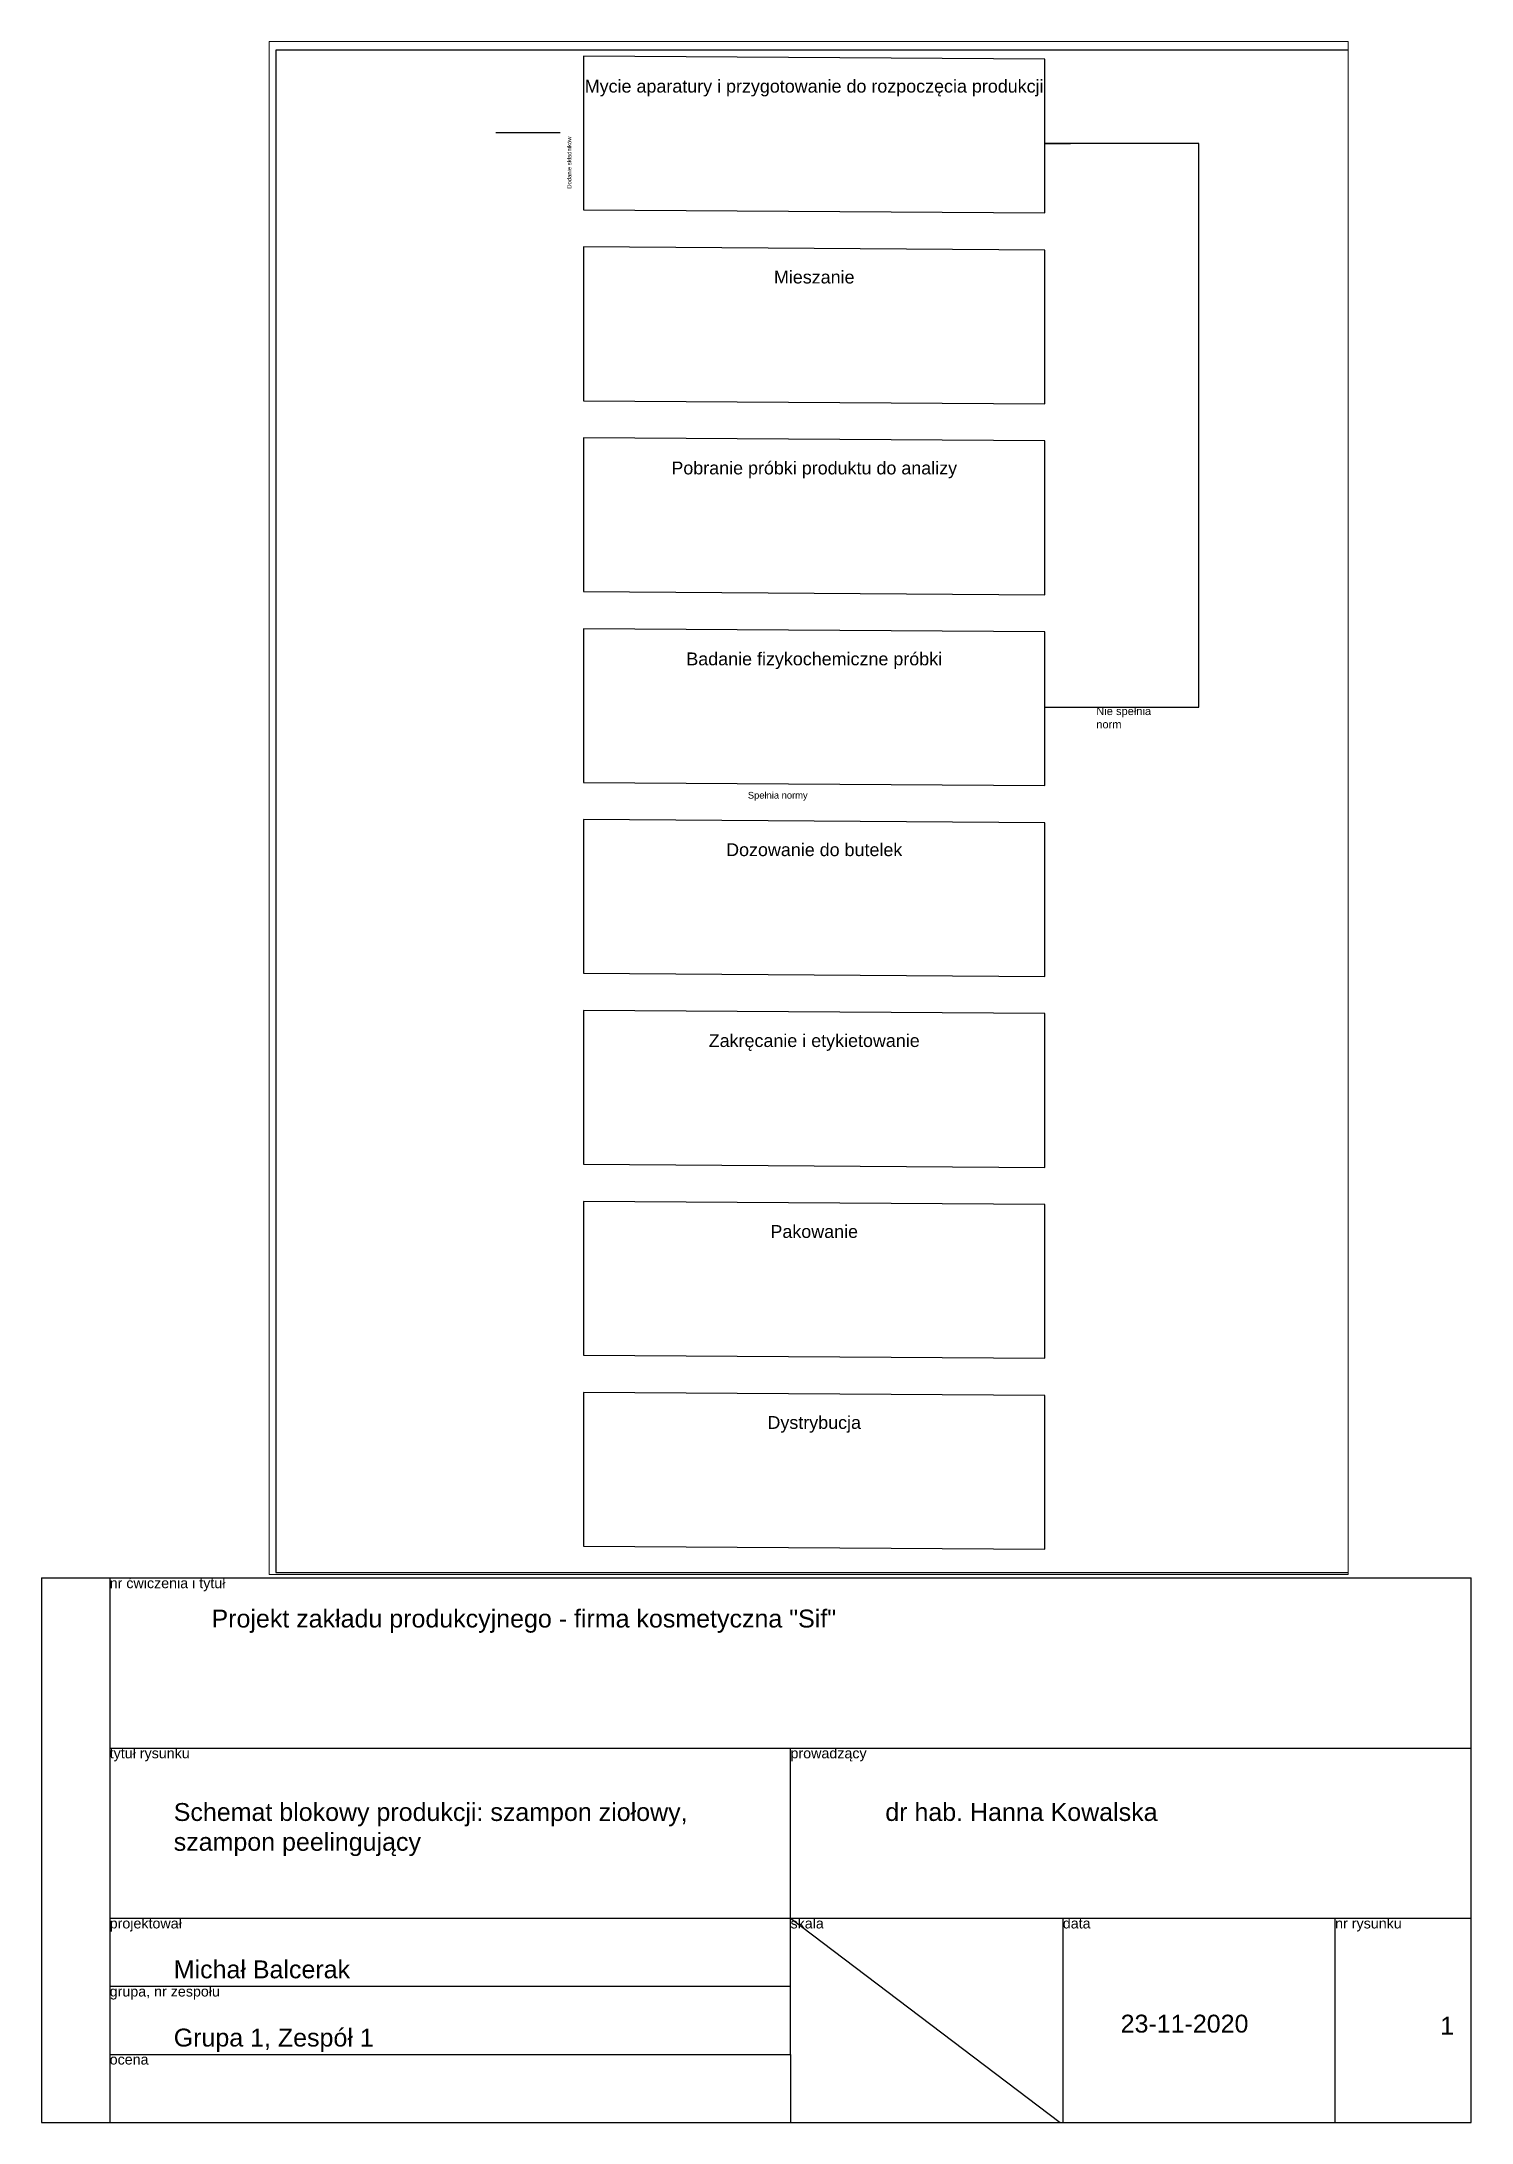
# Paper-space layout 'Układ1' of a CAD drawing. Header units: millimetres. Extents: x 0 to 200, y 1 to 291.
# The model-space entities are those that its viewports show. They can reach past a viewport. Long polylines and large blocks are cut down to what shows.
import ezdxf
from ezdxf.enums import TextEntityAlignment as Align

# ---------------------------------------------------------------- set-up
doc = ezdxf.new("R2010")
doc.units = ezdxf.units.MM
doc.styles.get("Standard").update_dxf_attribs({"font": 'Arial.ttf'})

# ---------------------------------------------------------------- blocks, each defined once
blk = doc.blocks.new('Tabela')
for p, q in [((-204.15, -1.1), (-104.15, -1.1)), ((-104.15, -1.1), (-4.15, -1.1)), ((-104.15, -71.1), (-104.15, -26.1)), ((-204.15, -51.1), (-104.15, -51.1)), ((-104.15, -51.1), (-4.15, -51.1)), ((-104.15, -51.1), (-64.15, -51.1)), ((-64.15, -51.1), (-64.15, -81.1)), ((-24.15, -81.1), (-24.15, -51.1)), ((-204.15, -61.1), (-104.15, -61.1)), ((-204.15, -61.1), (-204.15, -71.1)), ((-204.15, -71.1), (-104.15, -71.1)), ((-104.15, -71.1), (-104.15, -81.1)), ((-64.15, -81.1), (-24.15, -81.1))]:
    blk.add_line(p, q)
for points in [[(-214.15, -1.1), (-214.15, -81.1), (-4.15, -81.1), (-4.15, -1.1)], [(-214.15, -1.1), (-194.15, -1.1)], [(-214.15, -1.1), (-204.15, -1.1), (-204.15, -81.1)], [(-204.15, -1.1), (-204.15, -26.1), (-4.15, -26.1)], [(-4.15, -1.1), (-4.15, -1.1)]]:
    blk.add_lwpolyline(points)
at = {"char_height": 1.5, "attachment_point": 1}
for s, insert in [('nr ćwiczenia i tytuł', (-204.15, -1.1)), ('tytuł rysunku', (-204.15, -26.1)), ('prowadzący', (-104.15, -26.1)), ('projektował', (-204.15, -51.1)), ('skala', (-104.15, -51.1)), ('data', (-64.15, -51.1)), ('nr rysunku', (-24.15, -51.1)), ('grupa, nr zespołu', (-204.15, -61.1)), ('ocena', (-204.15, -71.1))]:
    blk.add_mtext(s, dxfattribs=dict(at, insert=insert))
blk = doc.blocks.new('Strzałka')
blk.add_lwpolyline([(0, -7.24, 0, 4, 0), (0, -4.24, 0, 0, 0), (0, 0, 0, 0, 0)], format="xyseb")
blk.add_attdef('PODPIS', (-1.14, -2.84), '', height=1.31)
blk = doc.blocks.new('*U5')
blk.add_lwpolyline([(-45, -29.39), (45, -30), (45, 0), (-45, 0.61)], close=True)
blk.add_attdef('ETAP', text='', height=2.5).set_placement((0, -6.52), align=Align.CENTER)
at = {"flags": 1}
blk.add_attdef('URZĄDZENIE', (-42.44, -28.18), '', height=2.5, dxfattribs=at)
at = {"flags": 5}
blk.add_attdef('CZAS_TRWANIA', text='', height=2.5, dxfattribs=at).set_placement((42.32, -28.37), align=Align.RIGHT)
blk = doc.blocks.new('*U7')
blk.add_lwpolyline([(-45, -29.39), (45, -30), (45, 0), (-45, 0.61)], close=True)
blk.add_attdef('ETAP', text='', height=2.5).set_placement((0, -6.52), align=Align.CENTER)
at = {"flags": 1}
blk.add_attdef('URZĄDZENIE', (-42.44, -28.18), '', height=2.5, dxfattribs=at)
at = {"flags": 5}
blk.add_attdef('CZAS_TRWANIA', text='', height=2.5, dxfattribs=at).set_placement((42.32, -28.37), align=Align.RIGHT)

msp = doc.modelspace()

# ---------------------------------------------------------------- linework, layer by layer
for p, q in [((337.2, 1788), (260.9, 1788)), ((912.2, 1775.6), (942.6, 1775.6))]:
    msp.add_line(p, q)
msp.add_lwpolyline([(1277, 80), (1277, 1886.1), (0, 1886.1), (0, 80)], close=True)
msp.add_lwpolyline([(912.2, 1106.7), (1094.6, 1106.7), (1094.6, 1775.6), (912.2, 1775.6)])

# ---------------------------------------------------------------- block references
at = {"xscale": 6.081189000058905, "yscale": 6.081189000058905, "zscale": 6.081189000058905}
for name, p, values in [('*U7', (638.4, 1875.5), {'ETAP': 'Mycie aparatury i przygotowanie do rozpoczęcia produkcji'}), ('*U7', (638.5, 1649), {'ETAP': 'Mieszanie'}), ('*U5', (638.5, 1422.5), {'ETAP': 'Pobranie próbki produktu do analizy'}), ('*U7', (638.5, 1196), {'ETAP': 'Badanie fizykochemiczne próbki'}), ('*U7', (638.5, 969.6), {'ETAP': 'Dozowanie do butelek'}), ('*U7', (638.5, 743.1), {'ETAP': 'Zakręcanie i etykietowanie'}), ('*U7', (638.5, 516.6), {'ETAP': 'Pakowanie'}), ('*U5', (638.5, 290), {'ETAP': 'Dystrybucja'})]:
    msp.add_blockref(name, p, dxfattribs=at).add_auto_attribs(values)
ref = msp.add_blockref('Strzałka', (337.2, 1788), dxfattribs=dict(xscale=3.812879733724996, yscale=3.812879733724996, zscale=3.812879733724996, rotation=90))
ref.add_attrib('PODPIS', 'Dodanie składników', dxfattribs={"height": 4.98, "rotation": 90}).set_placement((348, 1783.7), align=Align.MIDDLE_RIGHT)
at = {"xscale": 6.081189000058905, "yscale": 6.081189000058905, "zscale": 6.081189000058905, "rotation": 270}
msp.add_blockref('Strzałka', (956.2, 1775.6), dxfattribs=at)
at = {"xscale": 6.081189000058905, "yscale": 6.081189000058905, "zscale": 6.081189000058905}
for p in [(638.5, 1694.9), (638.5, 1468.5), (638.5, 1242), (638.5, 789), (638.5, 562.5), (637.7, 336)]:
    msp.add_blockref('Strzałka', p, dxfattribs=at)
ref = msp.add_blockref('Strzałka', (637.7, 1015.5), dxfattribs=dict(xscale=6.081189000058905, yscale=6.081189000058905, zscale=6.081189000058905))
ref.add_attrib('PODPIS', 'Spełnia normy', dxfattribs={"height": 7.942}).set_placement((630.7, 998.2), align=Align.RIGHT)

# ---------------------------------------------------------------- texts
at = {"insert": (973, 1106.7), "char_height": 9.412, "attachment_point": 1}
msp.add_mtext('Nie spełnia\\Pnorm', dxfattribs=at)

psp = doc.layouts.new('Układ1')

# ---------------------------------------------------------------- linework, layer by layer
psp.add_line((104.85, 29.06), (142.56, 0.51))

# ---------------------------------------------------------------- block references
at = {"xscale": 0.9515239872486725, "yscale": 0.9515239872486725, "zscale": 0.9515239872486725}
psp.add_blockref('Tabela', (203.95, 77.68), dxfattribs=at)

# ---------------------------------------------------------------- texts
at = {"char_height": 2.5, "attachment_point": 1}
for s, insert in [('Projekt zakładu produkcyjnego - firma kosmetyczna "Sif"', (23.93, 72.21)), ('Schemat blokowy produkcji: szampon ziołowy, \\Pszampon peelingujący', (18.65, 45.16)), ('dr hab. Hanna Kowalska', (118.1, 45.16)), ('Michał Balcerak', (18.65, 23.16)), ('23-11-2020', (150.99, 15.57)), ('1', (195.65, 15.29)), ('Grupa 1, Zespół 1', (18.65, 13.62))]:
    psp.add_mtext(s, dxfattribs=dict(at, insert=insert))

# ---------------------------------------------------------------- viewports
at = {"layer": '0', "view_target_point": (105, 259.45)}
psp.add_viewport(center=(107.4, 184.28), size=(150.79, 214.328), view_center_point=(527.01, 727.48), view_height=1818.723, dxfattribs=at)

doc.saveas('drawing.dxf')
